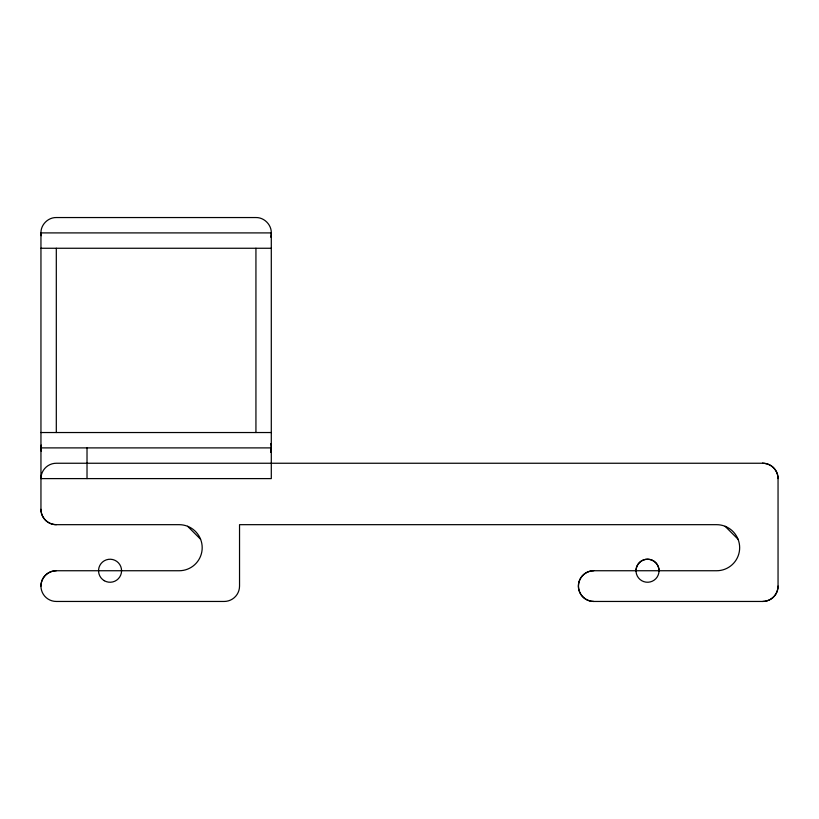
<?xml version="1.0" encoding="UTF-8"?>
<svg xmlns="http://www.w3.org/2000/svg" width="819" height="819" viewBox="0 0 819 819"><rect width="100%" height="100%" fill="white"/><g stroke="black" fill="none" stroke-linecap="round" stroke-linejoin="round"><path stroke-width="1.23" d="M270.679 452.211L271.294 447.891L40.95 447.891L41.349 451.361M40.95 248.259L271.294 248.259M40.95 432.534L271.294 432.534M762.694 463.247L56.306 463.247A15.356 15.356 0 0 0 40.95 478.603L271.294 478.603L271.294 232.903C271.509 224.703 264.138 217.332 255.937 217.547L56.306 217.547C48.106 217.332 40.735 224.703 40.95 232.903L40.95 509.316A15.356 15.356 0 0 0 56.306 524.672L179.156 524.672A23.034 23.034 0 0 1 202.191 547.706A23.034 23.034 0 0 1 179.156 570.741L56.306 570.741A15.356 15.356 0 0 0 40.95 586.097A15.356 15.356 0 0 0 56.306 601.453L224.181 601.453A15.356 15.356 0 0 0 239.537 586.097L239.537 524.672L716.625 524.672A23.034 23.034 0 0 1 739.659 547.706A23.034 23.034 0 0 1 716.625 570.741L593.775 570.741A15.356 15.356 0 0 0 578.419 586.097A15.356 15.356 0 0 0 593.775 601.453L762.694 601.453A15.356 15.356 0 0 0 778.05 586.097L778.05 478.603A15.356 15.356 0 0 0 762.694 463.247A15.356 15.356 0 0 1 778.05 478.603M725.102 526.289L738.042 539.23M187.633 526.289L200.573 539.23M255.937 248.259L255.937 432.534M87.019 447.891L87.019 478.603M56.306 248.259L56.306 432.534M636.005 570.741A11.517 11.517 0 0 1 647.522 559.223A11.517 11.517 0 0 1 659.039 570.741A11.517 11.517 0 0 1 641.768 580.712A11.517 11.517 0 0 1 641.768 560.769A11.517 11.517 0 0 1 659.039 570.741M593.775 570.741A15.356 15.356 0 0 0 578.419 586.097A15.356 15.356 0 0 0 593.775 601.453M40.95 586.097A15.356 15.356 0 0 1 56.306 570.741M56.306 524.672A15.356 15.356 0 0 1 40.95 509.316M778.05 586.097A15.356 15.356 0 0 1 762.694 601.453M41.206 235.698A15.356 15.356 0 0 1 40.95 232.903L271.294 232.903A15.356 15.356 0 0 1 270.7 237.131M41.206 450.685A15.356 15.356 0 0 1 41.206 445.096M270.7 443.663A15.356 15.356 0 0 1 270.7 452.119M104.3 580.712A11.517 11.517 0 0 0 121.57 570.741A11.517 11.517 0 0 0 104.3 560.769A11.517 11.517 0 0 0 104.3 580.712"/></g></svg>
